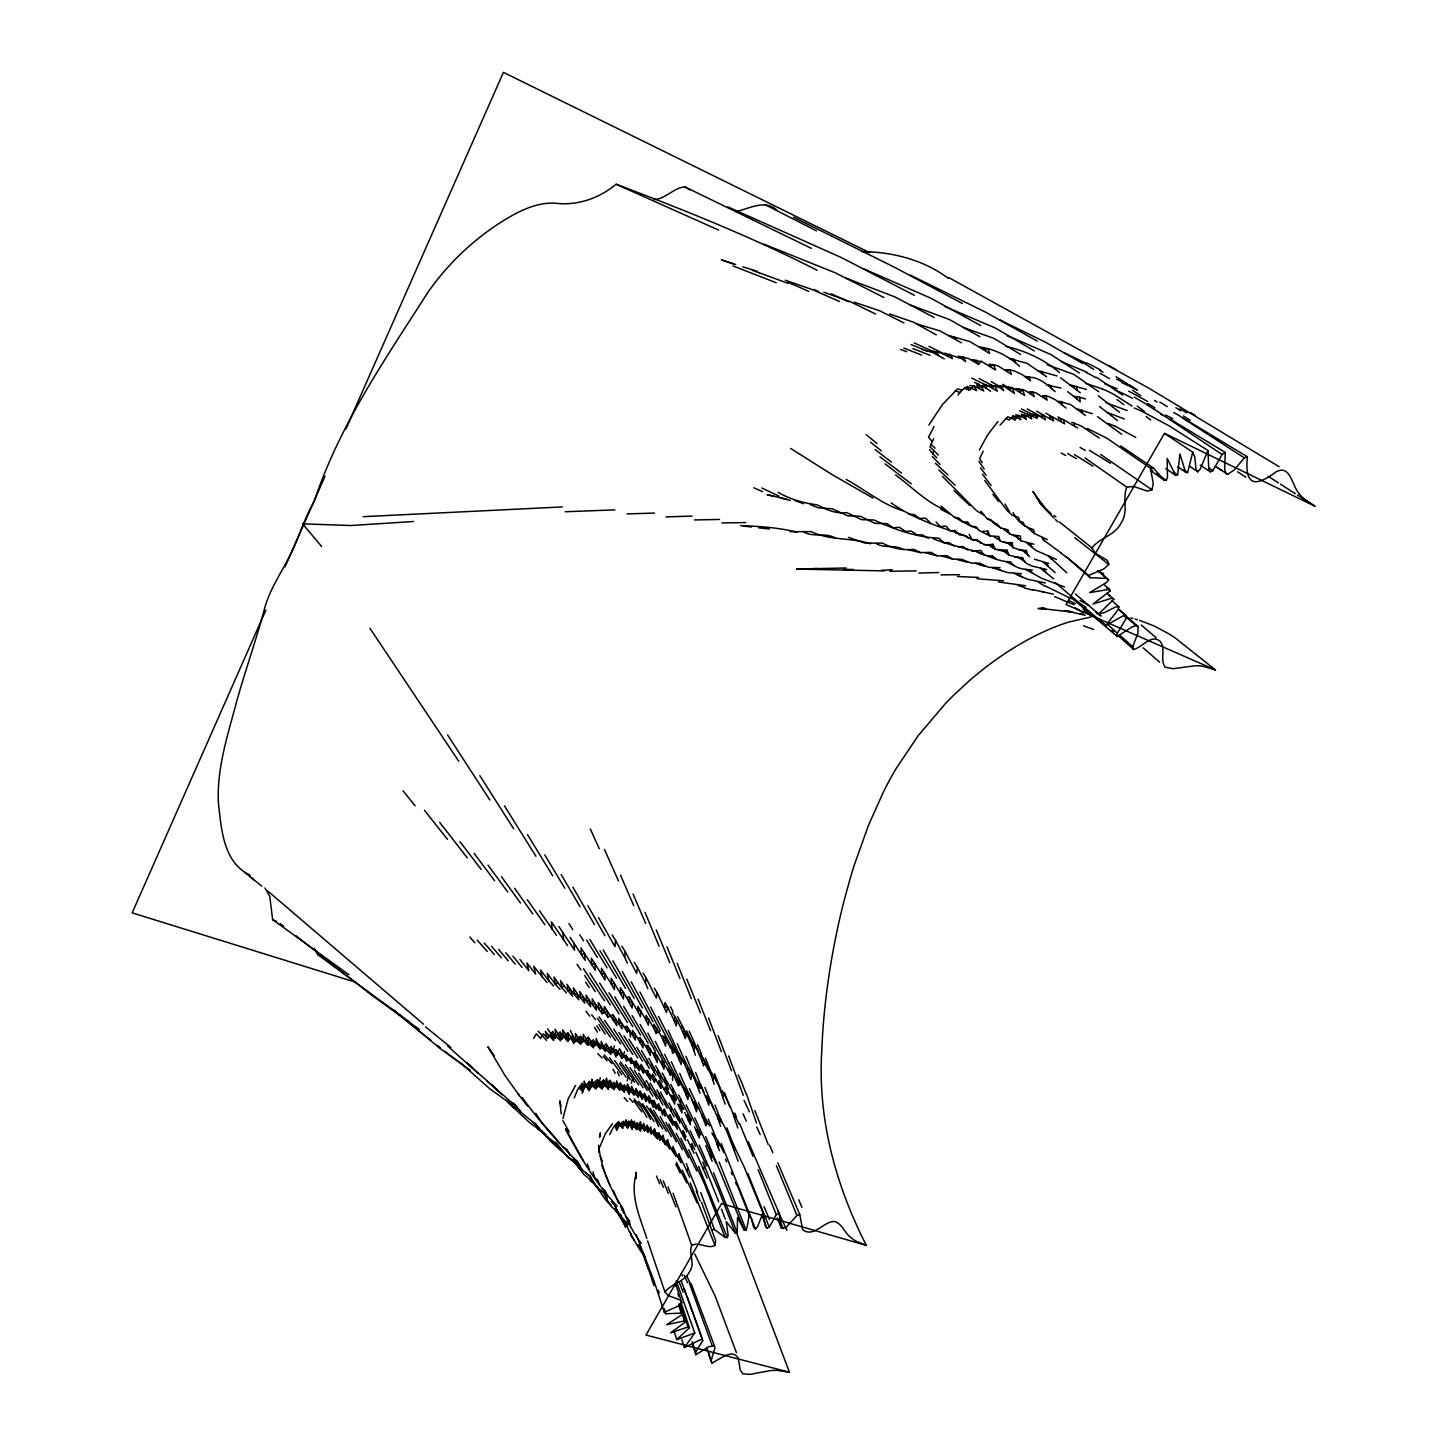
<?xml version="1.0" encoding="UTF-8"?>
<svg xmlns="http://www.w3.org/2000/svg" width="1447" height="1447" viewBox="0 0 1447 1447"><rect width="100%" height="100%" fill="white"/><g stroke="black" fill="none" stroke-linecap="round" stroke-linejoin="round"><path stroke-width="1.5" d="M666.76 1094.221L666.796 1089.121L665.403 1086.914L664.3 1089.627L666.76 1094.221L668.333 1091.743L666.796 1089.121L664.3 1089.627L659.036 1080.366L658.096 1083.676L660.483 1082.808L660.773 1088.361L662.183 1085.775M673.741 1152.97L673.162 1146.368L671.715 1149.623L675.93 1156.46M1139.621 620.347L1154.579 626.153L1168.832 633.84A581.766 308.826 -75 0 1 1174.783 637.639L1215.48 669.943L1203.325 666.343A54.57 44.133 -41.4 0 0 1195.077 665.765L1173.029 668.695L1165.215 667.23C1159.409 659.579 1166.481 648.328 1159.879 641.057C1150.654 634.039 1142.298 647.587 1133.58 649.468L1132.73 646.755L1137.903 633.207L1138.066 626.388L1135.949 625.647L1131.97 626.985L1117.319 636.463L1117.337 633.171L1126.435 618.032L1126.11 615.626L1118.82 609.205M618.683 1121.624L618.285 1126.779L616.585 1123.433L617.381 1128.588L614.83 1125.296L616.711 1130.414L619.515 1124.952L623.386 1121.425L622.644 1128.262L619.515 1124.952L618.683 1121.624L613.383 1127.177L609.712 1134.647M659.344 1110.446L658.765 1103.699L656.703 1106.43L659.344 1110.446L660.556 1108.384L659.434 1105.815L656.703 1106.43L654.044 1100.769L650.788 1101.04L649.613 1102.994L644.44 1093.208L642.179 1099.141L635.848 1088.506L633.949 1094.873L630.367 1090.821L627.691 1084.074L624.959 1090.495L620.437 1083.098L614.668 1087.999L609.965 1080.366L605.153 1083.875L602.947 1087.439L599.112 1083.694L597.557 1079.607L593.161 1083.586L589.797 1089.229L585.782 1085.594L584.208 1081.198L584.461 1087.601L582.074 1093.281M700.818 1192.635L714.366 1229.462L725.092 1237.42L727.371 1237.565L728.167 1235.195L726.195 1221.594L735.492 1233.242L737.265 1232.717L737.536 1217.415L744.319 1230.221L746.218 1230.348L747.593 1224.759L749.112 1215.173L737.373 1185.364M640.352 1037.933L640.243 1042.799L643.083 1047.917L642.721 1041.551L640.352 1037.933L637.53 1038.114L632.538 1030.246L632.393 1035.021L635.378 1040.031L634.998 1034.026L632.393 1035.021L627.039 1026.339L624.236 1027.099L618.81 1018.417L618.828 1023.807L622.12 1028.817L621.45 1022.649L618.828 1023.807L613.04 1014.636L607.849 1017.114L598.353 1002.572L598.588 1008.686L602.241 1013.714L607.179 1010.965L616.874 1025.561L615.807 1019.104L613.383 1020.479L613.04 1014.636M683.852 1109.053L680.542 1103.283L680.651 1099.051L678.715 1094.981M593.161 1083.586L596.2 1089.085L591.642 1085.539L591.841 1079.317L593.161 1083.586L596.797 1087.348L603.598 1079.932L605.153 1083.875L608.916 1087.674L613.673 1082.483L619.678 1090.152L620.437 1083.098M647.605 1070.491L647.478 1075.284L650.662 1080.186L647.605 1070.491L644.747 1070.925L643.427 1073.095L636.065 1061.139L631.326 1063.455L626.117 1055.279L621.884 1058.137L616.151 1049.672L611.828 1052.656L606.203 1044.083L600.035 1048.894L593.252 1040.049L587.663 1045.259L580.41 1036.305L574.839 1041.949L567.658 1032.724L561.816 1039L555.033 1029.287L556.064 1036.595L560.712 1040.845L557.873 1034.442L560.098 1032.163L567.785 1041.334L572.777 1035.546L570.371 1030.499M647.876 1045.512L647.731 1050.305L650.39 1055.46L650.155 1048.93L647.876 1045.512L645.163 1045.602L642.721 1041.551L640.243 1042.799L637.53 1038.114M611.303 1084.165L614.233 1089.754L609.766 1085.919L609.965 1080.366M672.493 1080.348L672.746 1073.602L668.785 1068.284L668.297 1070.671L670.377 1075.32L672.746 1073.602L678.498 1085.63L680.832 1083.568L675.206 1075.139M578.004 1038.277L580.808 1044.39L576.159 1040.176L575.363 1033.447L581.875 1042.708L588.224 1037.228L594.464 1046.217L596.001 1044.517L596.254 1038.367L600.035 1048.894M1029.595 556.733L1024.729 551.307L1013.045 547.671L1009.843 543.62L1000.402 541.214L998.394 539.333L998.52 536.475L989.929 535.915L979.094 530.452L975.459 526.618L971.009 526.202L954.351 517.284L941.093 506.106M600.053 1136.347L600.396 1132.874L599.546 1137.414M636.065 1061.139L635.848 1065.987L639.285 1070.762L637.856 1064.486L635.848 1065.987L631.091 1058.155L626.678 1060.832L619.443 1048.713L616.928 1055.406L611.177 1046.886L606.619 1049.925L610.905 1054.411L608.445 1048.297M623.386 1121.425L627.691 1128.009L631.417 1119.851L633.171 1125.965L636.662 1129.492L636.987 1127.575L637.205 1122.872L632.466 1127.81L628.541 1121.316L623.331 1126.453L621.215 1123.161L622.644 1128.262M628.541 1121.316L628.305 1126.182L625.99 1119.797L624.453 1124.645M679.783 1123.179L678.553 1116.541L674.447 1108.746M1046.742 569.575L1031.856 565.994L1026.845 563.643L1021.166 558.126L1009.029 555.214L1006.823 553.423L1007.003 550.222L995.265 549.372L988.084 544.759L983.942 544.506L976.508 539.659L971.968 539.604L963.666 535.137C938.922 526.78 912.822 518.496 891.153 502.905M655.129 1053.036L654.876 1057.486L657.336 1062.586L657.3 1056.183L655.129 1053.036L652.47 1052.855L650.155 1048.93L647.731 1050.305L645.163 1045.602M988.084 544.759L992.949 544.289L992.732 547.635L990.743 545.248L983.942 544.506M686.547 1132.151L685.444 1125.694L681.682 1118.205M627.419 963.123L624.706 957.371L625.158 951.547L621.866 946.211M663.902 1036.359L663.522 1040.972L665.53 1046.091L666.362 1039.941L663.902 1036.359L661.388 1036.161L653.881 1024.132L653.845 1028.238L656.088 1033.303L659.09 1031.801M656.088 1033.303L656.576 1027.858L653.845 1028.238L646.086 1015.269L646.013 1020.008L648.401 1025.236L648.853 1019.303L646.013 1020.008L637.892 1006.28L637.856 1011.453L640.424 1016.789L640.786 1010.567L637.856 1011.453L629.336 997.092L626.515 997.417L620.419 987.722L620.528 993.474L623.458 998.936L623.53 992.479L620.528 993.474L611.122 978.1L611.321 984.105L614.45 989.621L614.36 983.092L611.321 984.105L601.446 968.26L601.735 974.5L605.063 980.071L604.828 973.469L601.735 974.5L591.389 958.185L591.769 964.679L595.296 970.304L594.916 963.593L591.769 964.679L580.952 947.875L581.405 954.622L585.113 960.338L584.606 953.501L581.405 954.622L570.118 937.33M670.377 1075.32L670.793 1070.816L668.297 1070.671L662.093 1060.579L661.713 1064.268L663.992 1069.206L664.191 1063.418L661.713 1064.268L657.3 1056.183L654.876 1057.486L652.47 1052.855M612.208 934.943L615.572 940.496L614.993 946.718L598.533 917.615M694.054 1153.368L692.317 1149.786L691.883 1143.437L690.599 1146.259L692.751 1145.373L694.705 1149.75M987.541 534.178L987.831 531.158L982.748 531.356M647.858 988.735L645.525 983.237L646.086 977.883L643.047 973.035M678.498 1085.63L679.005 1080.927L676.581 1081.018L677.124 1078.576L679.24 1081.886M1022.432 550.222L1026.375 550.511L1026.068 553.369L1022.432 550.222L1018.76 549.751M1165.83 468.539L1175.669 475.394L1177.641 474.869L1179.92 453.978L1185.581 472.21L1187.607 472.59L1192.708 452.169L1164.672 433.485M562.919 1118.585L568.165 1098.834L575.544 1085.485M634.311 962.382L637.404 967.482L636.644 973.343L625.158 951.547M674.881 1016.481L674.302 1020.895L676.129 1025.887L677.377 1020.569L672.24 1012.43M672.584 1053.109L673.253 1048.116L670.829 1044.897L672.584 1053.109L675.514 1051.553L681.175 1064.449L681.971 1059.53L679.71 1056.527L679.439 1059.747L681.971 1059.53L684.069 1062.749L690.906 1079.589L692.1 1073.62L687.976 1067.976L687.741 1070.454L690.092 1070.708L689.369 1074.904L692.1 1073.62L700.041 1093.208M684.178 1029.739L683.563 1033.809L685.245 1038.62L686.511 1033.538L681.682 1025.977M654.315 988.138L657.155 992.751L656.341 998.123L646.086 977.883M679.168 1159.59L679.186 1153.566L677.449 1156.46L680.994 1162.827L679.819 1155.628M614.432 1045.747L613.492 1051.01L616.096 1057.214M615.698 1086.227L616.675 1080.945L619.678 1090.152M673.054 1095.813L672.367 1099.431L674.736 1104.151L674.429 1097.984L673.054 1095.813L670.196 1095.198L668.333 1091.743M600.27 1077.653L599.112 1083.694L602.477 1089.157L597.701 1085.557L595.151 1081.596L596.797 1087.348M655.545 1133.471L660.031 1140.182L662.997 1135.117L665.222 1144.866L658.692 1132.874L655.545 1133.471L654.37 1135.262L657.426 1139.042L654.605 1128.732L651.259 1133.869L647.116 1125.061L644.476 1130.812L641.672 1127.358L640.442 1121.769L636.987 1127.575L640.75 1131.228L637.205 1122.872M702.898 1058.227L704.906 1061.501L703.64 1065.969L702.229 1061.628L702.898 1058.227L700.764 1055.008M714.113 1084.201L711.526 1076.043L712.069 1073.294L718.87 1085.883L725.164 1104.188M627.238 1080.8L628.269 1075.989L619.551 1063.455M633.171 1125.965L634.184 1121.371L629.499 1124.428L632.249 1129.691M623.404 1056.419L624.471 1051.698M654.044 1100.769L653.14 1104.73L656.323 1109.089L654.966 1103.247L653.14 1104.73L648.907 1095.759L645.995 1101.131L640.08 1090.803L638.163 1097.043L634.618 1092.919L631.706 1086.281L629.517 1092.684L624.362 1085.196L620.311 1088.343L624.634 1092.376L621.794 1086.643M680.542 1105.002L679.746 1108.348L681.899 1112.906L681.844 1107.009L680.542 1105.002L677.757 1104.188L679.746 1108.348L681.844 1107.009L683.237 1109.433M712.177 1161.344L710.929 1158.179L711.815 1154.399L709.735 1150.329M1009.843 543.62L1007.365 542.679L1011.959 542.625L1011.182 545.881L1007.365 542.679L1003.404 542.299M693.927 1050.522L695.03 1046.036L692.806 1042.527L692.353 1045.982L695.392 1055.189M708.162 1098.164L707.438 1101.058L708.741 1105.092L709.844 1100.606L706.371 1095.831M719.466 1150.672L718.255 1147.399L719.268 1143.401L716.826 1139.169M686.837 1171.365L687.795 1167.747L686.384 1163.533M712.846 1080.059L713.95 1076.297M720.642 1126.345L719.466 1122.709L720.534 1119.074L717.513 1114.497M676.255 1280.884L694.795 1332.976L684.377 1347.537L681.826 1339.542M631.272 1083.188L632.61 1078.702L620.51 1061.845M736.396 1232.247L789.447 1372.226L777.907 1370.454A47.317 34.909 -21.9 0 0 770.22 1370.616L750.107 1374.361L742.763 1373.836L740.213 1369.947L738.314 1358.046L735.528 1355.061L731.567 1353.813L725.544 1355.369L712.014 1363.074L711.002 1361.157L715.035 1347.537L691.141 1283.652M933.568 438.73L930.041 446.906L938.38 455.009M722.849 1096.627L723.807 1093.534L722.125 1090.767M599.673 1147.254L605.461 1133.435L612.479 1123.722M574.224 1097.929L577.516 1089.88L582.164 1083.423L584.461 1087.601L589.49 1081.415L591.642 1085.539M1111.658 600.451L1118.911 606.836L1117.826 610.091L1105.852 625.484L1055.026 582.363M719.466 1122.709L718.255 1119.128L719.05 1116.758M640.804 1129.203L640.442 1124.391L638.145 1125.802L640.804 1129.203L643.68 1123.378L645.199 1128.895L647.967 1132.386L650.752 1126.815L651.259 1133.869M936.806 457.777L932.754 453.743L933.713 450.994M658.692 1132.874L657.39 1136.582L659.199 1135.153L660.031 1140.182M718.255 1147.399L717.061 1144.089L718.056 1141.249M1150.293 470.329L1163.894 479.97L1166.336 480.404L1167.494 477.275L1167.132 458.446L1175.669 475.394M707.095 1178.039L703.387 1169.339L704.562 1166.228L702.79 1162.086M979.42 449.89L987.541 435.022L997.996 421.439M710.929 1158.179L709.645 1155.013L710.784 1152.337M665.114 1115.89L666.108 1113.521L664.209 1108.981L662.491 1111.766L665.114 1115.89L664.951 1111.007L662.491 1111.766L660.556 1108.384L662.509 1114.968M676.4 1122.257L675.098 1125.223L677.413 1129.293L676.4 1122.257L673.108 1121.606L669.871 1114.516L667.935 1116.831L673.018 1125.223L671.607 1118.676L670.323 1120.828L670.576 1116.397L667.935 1116.831L666.108 1113.521M265.886 610.128L132.165 912.858L356.378 982.441M284.987 566.88L325.032 476.244M345.96 428.855L503.429 72.35L869.756 252.7M928.865 425.056L942.467 404.527L957.516 388.917L962.11 390.165L966.976 386.512L976.653 390.6L973.921 385.969L969.761 385.499M732.489 1142.714L743.867 1166.3L762.985 1212.875L757.523 1226.839L755.497 1229.028L753.634 1227.345L751.499 1218.736L749.112 1215.173M1134.231 408.018A386.819 188.906 -22.4 0 1 1141.846 411.237L1169.086 425.834L1207.974 450.542L1200.25 469.027L1197.79 471.812L1189.741 466.35M533.599 1038.476L536.349 1033.755L540.545 1038.367L543.403 1033.845L547.581 1038.421L552.645 1031.711L556.064 1036.595L554.671 1038.639L547.581 1028.889M748.244 1141.647L779.047 1213.002L776.316 1214.72L769.261 1227.092L767.073 1228.159L765.391 1226.459L762.985 1212.875M1170.37 419.16L1225.265 452.459L1222.1 454.521L1212.857 470.655L1210.361 471.867L1200.232 465.066M636.246 1234.689L654.098 1281.21L664.3 1312.266L677.702 1306.37L681.826 1302.77L680.144 1299.967L668.424 1295.644L664.933 1291.972C671.48 1283.634 684.413 1281.97 689.459 1271.841C695.663 1263.756 688.32 1253.663 691.702 1245.361C699.154 1241.291 707.655 1249.485 714.999 1245.433L715.632 1240.766L701.578 1202.33M684.377 1347.537L702.175 1338.873L702.681 1340.609L695.627 1352.33L695.88 1354.736L708.578 1346.759L714.131 1345.891M1067.217 557.457L1088.723 575.454L1103.916 568.87L1108.818 564.402L1107.371 560.405L1095.27 553.26L1091.979 547.907C1099.666 537.705 1115.203 535.499 1121.009 523.072C1128.841 512.328 1122.058 498.401 1126.833 487.187L1133.706 486.427L1147.399 491.13L1151.957 489.81L1153.241 483.515L1150.492 468.213L1106.756 438.115L1087.167 428.402M1000.022 425.129L1007.727 416.808L1015.071 419.847L1018.598 415.271L1020.877 419.702L1016.572 417.242L1015.74 414.783L1022.179 416.845L1024.15 414.801L1026.429 419.431L1022.179 416.845L1021.275 414.24L1027.659 416.41L1029.703 414.493L1031.747 418.925L1027.659 416.41L1026.918 414.005L1036.812 418.183L1038.331 415.47L1045.548 419.811L1043.83 415.452L1041.171 414.927L1041.768 417.315L1043.83 415.452L1053.669 420.932L1052.258 416.826L1049.708 416.32L1050.124 418.527L1052.258 416.826L1064.594 423.862L1063.219 419.503L1058.336 418.49M983.2 451.211L979.583 458.771L982.26 462.606M933.984 426.558L928.504 437.301L932.085 441.407M654.351 1081.994L655.835 1079.715L652.597 1074.018L651.566 1077.382L654.351 1081.994L654.08 1076.64L651.566 1077.382L649.305 1073.547L647.478 1075.284L641.093 1064.305L640.298 1068.465L642.685 1067.361L643.427 1073.095M957.986 394.959L962.11 390.165M1103.247 575.309L1108.655 579.903L1106.521 582.472L1089.609 592.619L1109.505 589.291L1110.175 590.973L1092.955 604.05L1112.327 598.027L1113.828 599.257L1098.635 613.98L1075.338 593.957M556.064 1036.595L557.873 1034.442M679.584 1303.548L683.002 1314.075L666.597 1324.71L684.612 1320.858L685.372 1322.033L670.666 1332.814L687.958 1327.026L689.441 1327.803L676.744 1339.651L674.23 1331.674M964.426 388.103L969.381 390.238L973.921 385.969L983.761 390.997L980.903 385.716L976.707 384.992L978.588 387.796L983.671 384.83L987.813 385.625L997.272 391.16L994.668 385.68L987.813 385.625L985.552 387.85L980.903 385.716M1297.434 495.019L1314.835 506.161L1304.308 499.215A58.495 46.847 -50.1 0 1 1298.99 493.355C1291.954 485.939 1290.796 464.614 1276.489 471.577C1254.712 488.055 1244.529 485.288 1247.404 456.8L1244.257 457.831L1234.146 470.04L1227.671 474.327L1225.718 473.187L1224.687 469.371L1225.265 452.459M1091.4 616.892L1069.224 621.957A403.17 220.053 -71.8 0 0 1060.452 624.887A437.573 239.967 -72.4 0 0 1048.46 629.662A475.141 262.052 -73.1 0 0 1005.195 653.393A463.763 255.088 -72.9 0 0 986.655 666.579A423.483 230.742 -72.2 0 0 968.495 681.465L953.79 695.121A345.435 184.058 -71.1 0 0 945.198 703.821L918.212 735.637L896.507 767.923A200.373 101.145 -69.6 0 0 889.923 779.463A206.885 104.727 -69.6 0 0 883.683 791.4L868.634 824.917L854.327 864.89A348.781 188.255 -69.7 0 0 850.149 878.6L843.818 901.734A435.258 244.163 -69.4 0 0 837.27 929.752A474.869 271.005 -69.2 0 0 831.862 957.733A487.223 279.542 -69.1 0 0 823.234 1025.417A442.185 249.137 -69.6 0 0 822.384 1038.168A408.199 226.908 -69.9 0 0 821.806 1050.576C817.428 1118.386 835.643 1185.4 866.373 1245.433L856.027 1241.146A49.071 37.749 -26.1 0 1 850.583 1237.275C844.306 1232.754 842.064 1223.004 833.906 1221.395C823.09 1222.01 813.485 1237.909 802.687 1229.751L799.775 1214.521L796.99 1215.498L785.612 1227.852L781.308 1227.997L779.047 1213.002M944.674 353.158L960.519 358.331L963.467 357.011L965.746 361.678L958.348 356.125L968.513 358.53L978.534 364.282L981.319 361.37L995.518 369.944L993.655 364.771L989.043 364.21L990.833 366.326L993.655 364.771L998.195 365.982L1011.453 374.411L1009.879 369.998L1005.538 369.618L1007.076 370.938L1009.879 369.998L1014.13 370.866L1022.396 374.664L1030.481 380.85L1029.179 376.853L1025.181 376.546L1026.466 377.54C1037.752 375.569 1047.321 384.757 1055.189 391.667M1016.572 417.242L1013.099 415.922L1009.174 420.028L1005.394 418.454M560.025 989.386L555.413 984.304L553.948 977.051L557.71 982.531L555.413 984.304L547.292 973.469L548.883 980.867L553.586 985.968M566.356 992.841L561.852 987.758L560.532 980.632L564.167 986.04L561.852 987.758L557.71 982.531M596.001 1044.517L598.298 1042.835L605.533 1051.625L601.228 1041.243L601.319 1047.212M634.618 1092.919L636.698 1091.49L638.163 1097.043M630.367 1090.821L632.52 1089.374L633.949 1094.873M641.672 1127.358L643.825 1125.947L644.476 1130.812M645.199 1128.895L647.334 1127.52L647.967 1132.386M624.236 1027.099L627.275 1031.964L629.626 1030.463L630.494 1037.119M638.76 1094.981L640.894 1093.625L642.179 1099.141M701.361 1087.222L698.648 1088.759L699.552 1084.49L697.617 1081.94L697.183 1084.472L699.552 1084.49L701.361 1087.222L707.438 1101.058L709.844 1100.606L711.454 1103.211L718.255 1119.128M648.654 1130.414L650.933 1129.166L654.37 1135.262L654.713 1130.921L652.072 1131.934M817.067 270.263C752.133 237.163 684.087 209.887 616.096 184.239C598.769 198.601 577.154 206.017 554.454 203.123C536.511 202.49 519.853 210.629 504.931 219.781C474.562 238.285 448.263 263.227 427.878 292.366C385.246 359.163 338.996 425.744 314.198 501.566C304.304 518.243 299.294 536.692 290.757 554.038C281.876 571.746 270.354 588.332 264.819 607.559C256.372 639.502 245.194 670.63 236.386 702.482C227.685 735.42 216.58 768.755 218.425 803.302C221.355 828.95 223.29 862.81 250.15 875.146M1105.852 625.484L1122.981 615.879L1126.11 615.626M642.812 1097.007L645.163 1095.831L645.995 1101.131M618.484 1053.723L621.143 1052.457L621.884 1058.137M946.989 355.492L949.992 354.171L952.452 358.639L941.545 353.158L930.584 350.608M646.791 1099.015L649.522 1098.183L649.613 1102.994M811.369 248.341L684.666 186.808C673.325 188.128 665.674 198.836 654.261 199.559M735.998 211.696C749.22 208.495 765.933 198.782 777.455 210.792M660.483 1137.921L663.214 1137.143L662.581 1141.213L663.956 1139.494L669.762 1149.153L667.7 1139.621L665.349 1142.316L668.044 1141.611L667.356 1145.59L668.785 1143.89L671.715 1149.623L673.759 1148.466L677.449 1156.46M676.744 1339.651L694.795 1332.976M973.542 360.972L981.319 361.37M1098.635 613.98L1104.368 612.66L1115.673 606.944L1118.911 606.836M711.761 1229.878L714.366 1229.462M990.652 385.029L992.371 387.796L994.668 385.68L999.009 387.597L1001.505 386.023L1003.675 390.726L997.652 385.716L1012.158 387.633L1024.693 395.519L1022.523 389.569L1015.36 389.044M778.197 492.378C790.388 499.504 803.827 503.086 817.41 504.894C826.346 509.796 836.203 514.011 846.64 512.582L861.526 519.618L874.024 519.979C893.957 529.258 916.819 537.524 938.922 538.139L943.751 542.661L978.19 552.067C988.41 556.372 998.936 561.599 1010.332 561.816C1015.215 568.978 1024.566 569.34 1032.38 569.973M1016.138 389.333L1018.905 388.972L1020.334 392.065L1022.523 389.569L1026.285 391.088L1034.279 396.695L1032.652 392.028L1029.251 391.757L1030.228 393.566L1032.652 392.028L1036.106 392.969L1047.176 400.168L1045.855 395.953L1042.672 395.7L1043.396 397.183L1045.855 395.953L1049.075 396.677L1055.695 399.951L1065.987 408.072M971.624 551.054L980.813 550.493L984.267 555.395M848.43 537.362L864.836 543.095L882.67 543.131C891.985 548.522 903.181 550.457 913.835 549.335L920.545 552.627L930.909 552.338L937.113 555.829L946.844 555.648L952.687 559.085L961.64 559.356L971.299 563.064L979.728 563.209L988.428 567.296L1000.058 567.676M1150.492 468.213L1153.368 467.924L1163.894 479.97M916.168 570.914L889.887 571.276M938.651 572.542L918.845 573.066M413.498 521.517L350.662 525.532L302.604 523.832L321.668 546.514M892.166 569.738L881.078 570.407M790.134 531.7L811.206 531.592C829.927 540.816 851.541 537.362 870.569 543.765M959.451 574.694L941.075 574.875M745.748 522.566L721.908 522.928M692.064 516.091L666 516.905M562.34 506.938L363.179 516.688M719.448 519.437L694.542 519.943M614.83 509.869L565.271 511.75M968.549 538.32L966.035 535.915L959.18 534.757L955.11 530.506L949.883 530.742L945.94 526.093L940.261 526.618L936.064 521.987M664.3 1312.266L665.783 1313.767L681.23 1313.116L683.002 1314.075M654.514 513.07L626.985 513.92M958.167 546.767L962.942 546.568L967.862 550.113M884.587 570.896L796.827 569.069L846.097 567.984M807.498 568.852L818.025 568.526M978.552 577.443L957.498 576.485M811.93 568.707L796.827 569.069M1045.729 608.482L1038.132 608.536L1044.77 608.482M1003.639 580.808L976.978 578.728M987.994 555.992L992.172 555.955L996.603 559.247M843.474 569.376L853.187 569.485M992.172 567.73L1007.474 572.542L1021.419 573.699M1041.279 608.554L1072.553 612.117L1064.431 610.58L1082.555 614.577M748.099 525.966C764.667 526.636 781.127 528.264 797.044 532.17M1014.944 557.204L1022.414 557.674L1024.729 562.087M1065.878 556.534L1090.116 577.66L1106.865 578.42L1108.655 579.903M908.68 514.228L914.251 514.535L919.568 518.478L925.465 518.171L930.15 522.53M1025.652 585.764L998.52 581.965M861.761 251.597C892.546 251.905 923.24 259.718 948.255 278.276M976.942 528.336L971.009 526.202L967.464 522.186L962.78 521.824L958.746 518.026L954.351 517.284M740.43 525.623L747.882 526.22M758.698 527.848L769.424 528.951M971.57 359.652L976.49 360.231L978.534 364.282M744.102 526.147L751.445 527.015M1076.658 409.013L1092.358 413.679M980.885 511.189L987.161 518.731L997.453 524.284L1000.637 527.902L1007.582 529.674L1009.662 533.726L1017.567 537.416L1020.786 540.744L1033.845 544.199M998.557 550.276L1004.996 551.18L1002.536 550.475L1006.823 553.423M1076.532 396.659L1073.421 396.225L1080.222 401.814L1079.589 397.256L1076.532 396.659L1077.129 399.083M895.548 474.923C911.737 486.861 926.785 502.688 945.325 510.031M1037.68 370.559L1057.052 375.949M314.198 948.183L317.707 954.622L321.397 955.255M1045.331 582.96L1027.551 579.234L1014.293 573.464M920.545 552.627L908.264 549.751M979.673 347.009C994.686 349.016 1008.577 356.034 1019.61 366.326M1012.412 534.884L1020.424 536.023L1020.786 540.744M937.113 555.829L925.592 552.808M1069.749 384.793L1086.353 389.442M1067.144 611.05L1072.553 612.117M980.777 543.204L978.407 540.961L971.968 539.604L969.201 534.359M1053.398 594.138L1033.212 589.761M948.653 335.433L970.123 341.691L989.603 353.412L988.138 348.781L984.901 349.975L983.11 347.66M1130.686 618.014L1132.947 618.52M786.426 499.179L767.145 494.675L774.109 496.339M957.046 559.501L967.392 562.286M921.775 349.36L933.008 352.652L944.294 358.892M902.693 510.755C882.073 504.28 865.035 489.683 846.169 479.427M987.161 518.731L990.888 519.636L993.89 523.398L1000.637 527.902M952.687 559.085L941.852 556.046M1071.721 422.307L1081.289 426.015L1099.232 438.043M917.072 323.983L940.08 330.965L961.351 342.776M1079.589 397.256L1085.503 398.974M789.447 1372.226L645.959 1335.075L721.565 1203.597L866.373 1245.433M780.964 498.003L790.333 500.445M1047.14 364.734L1073.71 374.339L1098.725 391.739M1005.611 346.285C1025.272 350.825 1044.083 359.29 1059.439 372.548M912.858 348.564L930.186 355.311M1080.077 613.89L1085.16 615.264M1105.996 402.736L1127.195 410.532M1135.19 619.081L1137.414 619.696M1034.37 559.157L1048.84 563.516M903.85 348.076L921.594 355.058M1085.648 383.365L1101.927 388.755M1107.371 412.558L1124.355 418.997M889.616 313.945L913.708 322.265L936.281 334.908M804.062 532.152C814.01 537.579 825.586 532.279 835.299 538.013M1024.277 587.373L1018.218 585.51M854.273 302.17L879.74 310.798L903.923 322.916M963.069 327.402L993.763 338.309L1020.515 354.425M975.423 563.353L984.864 566.446M757.143 271.294L742.872 266.809M735.709 264.512L721.311 259.845L733.394 263.969M1013.135 512.545C1016.644 520.902 1024.747 527.269 1033.592 529.584L1034.496 533.545L1047.339 539.622M876.52 543.783C884.877 548.684 894.843 544.307 902.946 549.48M823.868 292.24L850.293 301.681L875.688 314.053M910.054 304.919L949.539 319.588L979.872 336.699M785.287 280.212L812.852 289.798L839.586 301.519M1038.331 415.47L1032.724 414.186L1033.013 415.904L1035.347 414.457L1036.812 418.183M759.548 272.904L787.765 283.232M845.916 278.113L894.879 296.906L934.183 317.526M733.141 265.977L776.261 282.762M1060.977 388.067L1047.049 385.119L1050.649 385.427L1051.625 388.465M955.056 390.726L959.976 392.499M1060.814 361.316L1086.625 372.06M1007.202 335.867L1011.905 337.603M752.313 270.282L759.313 272.904M983.707 515.114L976.381 510.52L942.576 476.515M900.739 349.487L906.763 351.748M794.819 500.481L803.465 503.719M1013.443 338.182L1050.757 354.497L1079.372 372.964M810.248 504.696L818.658 507.861L832.26 508.783L847.689 515.801L860.567 516.308L874.91 523.344L886.957 523.615L893.269 527.757L899.383 527.305L905.442 531.411L911.248 531.085L917.145 534.992L922.553 534.938L928.449 538.447M1104.712 383.781L1117.229 388.809M763.835 244.127L835.353 272.85L883.918 297.485M926.677 350.843L911.085 344.567M944.764 306.493L995.192 327.926L1034.334 350.934M1025.616 569.358L1041.858 578.402L1064.558 586.994M1056.328 559.392L1035.781 550.366L1026.574 542.788M974.536 382.406L979.456 384.396M1063.219 419.503L1077.509 427.986M1054.718 596.689L1074.018 604.774M949.594 513.866L940.659 509.254M1006.425 561.816L1013.913 565.632M1027.424 414.258L1019.647 410.839M863.75 268.871L930.71 298.136L980.849 325.629M1041.804 591.371L1044.445 592.474M935.341 352.525L914.233 342.939M616.096 184.239L718.562 230.055M264.928 887.988L269.775 896.362L272.633 919.659L276.486 921.323M813.666 289.4L818.568 291.534M986.637 385.318L971.769 378.101M727.841 206.867L841.611 257.675L914.377 295.315M1215.48 669.943L1066.041 604.502L1164.491 433.304L1314.835 506.161M753.797 487.784L762.678 491.673M933.333 538.863L943.751 542.661L948.689 542.571L954.061 545.953M778.956 496.14L761.827 488.001M1097.531 570.914L1103.717 573.681M1114.751 425.997L1135.768 437.482M1033.212 414.801L1021.401 408.922M848.666 301.826L831.229 293.795M1064.232 352.761L1086.281 363.342M999.099 319.57L1045.729 342.342L1082.682 363.486M978.154 563.643L981.464 565.198M910.308 275.093L986.221 312.498L1037.173 341.094M943.878 353.791L928.992 346.358M992.099 385.463L979.149 378.535M793.517 217.177L894.879 267.46L962.364 303.472M1160.964 414.33L1163.37 415.524M765.119 204.624L816.47 230.851M1038.856 415.307L1027.171 408.958M1071.268 598.714L1045.729 586.216M1061.176 453.056L1065.607 455.425M1025.019 526.147L1023.065 522.367L1019.864 521.3L1018.489 517.393L1012.122 515.186L1006.859 510.285L984.756 480.494M872.885 497.985L832.387 474.779L790.659 448.425M1082.989 609.133L1085.16 610.29M996.061 567.839L1001.143 570.552M1067.687 453.653L1076.532 458.789M1173.788 412.413L1247.404 456.8M1000.564 386.91L991.195 381.646M948.653 277.517L1148.864 388.194L1279.13 466.73M1074.307 454.539L1093.028 466.187M1099.829 370.432L1103.066 372.205M1134.285 397.111L1147.127 404.654M1115.854 369.564L1109.379 365.928M1044.336 415.615L1036.739 411.219M1016.626 574.26L1019.267 575.761M1085.34 450.415L1080.059 447.412M555.648 1142.081L567.459 1156.985L578.854 1164.636M993.673 536.602L998.394 539.333M1077.78 602.241L1085.992 607.324M975.983 551.09L981.048 554.056M684.666 186.808L689.966 189.919M1195.186 415.361L1190.501 412.594M1096.519 377.341L1122.637 395.049M574.857 1162.339L583.919 1174.53L593.614 1182.362M1154.543 400.475L1157.075 401.977M1005.575 387.398L1014.492 393.475L1012.158 387.633L1009.934 390.003L1008.378 387.018M1053.145 417.586L1045.855 413.119M1085.015 457.994L1126.833 487.187M1120.647 445.929L1153.368 467.924M1089.428 450.306L1110.482 463.257M1060.597 377.776L1080.222 392.734M535.372 1123.179C541.287 1134.864 554.508 1139.657 561.129 1150.166M522.258 1097.604C538.79 1120.34 557.204 1142.027 577.172 1161.326L582.725 1170.334L589.435 1175.543L596.743 1187.3L606.239 1194.372L607.342 1200.377L611.195 1206.382L621.577 1215.878M1002.753 384.323L1007.275 387.145M1018.543 557.565L1022.848 560.242L1022.414 557.674M513.486 1103.12C520.54 1115.04 534.178 1120.484 541.775 1131.445M1244.257 457.831L1183.103 418.328M563.01 1147.001L567.134 1149.623L570.136 1155.647M1100.624 454.448L1151.957 489.81M1268.187 476.316L1278.461 482.882M1280.541 484.22L1295.3 493.662M1003.458 529.114L1009.662 533.726M1222.1 454.521L1154.38 409.302M1058.064 416.881L1061.519 419.124M447.756 1046.091C470.727 1067.036 494.313 1086.697 517.013 1107.48M1237.583 471.812L1245.921 477.257M1097.495 416.646L1121.787 434.353M541.956 1130.776C552.844 1147.037 570.86 1156.008 582.11 1171.491M901.553 473.042L879.957 456.836M1087.004 611.719L1091.02 614.396M1219.423 468.864L1227.671 474.327M1217.379 467.508L1221.594 470.456M1215.444 466.386L1217.506 467.743M990.634 391.233L985.552 387.85L983.671 384.83M460.562 1062.803L489.701 1088.705L512.383 1105.128M1132.621 390.274L1140.616 395.664M1053.922 515.584L1055.93 516.905M1208.788 467.924L1212.857 470.655M470.311 1070.274L440.81 1049.057L403.84 1018.435M510.773 1102.126L515.494 1105.291L520.649 1111.64M507.788 1102.071L529.512 1122.565L545.971 1134.719M1098.255 395.791L1119.472 412.268M911.321 483.913L885.094 463.89M1074.723 537.669L1108.818 564.402M419.413 1029.468L372.223 995.554L295.875 935.739M976.508 539.659L978.407 540.961M1177.623 466.748L1185.581 472.21M537.651 1128.931L544.144 1133.399M1183.61 469.859L1187.607 472.59M1173.68 472.102L1177.641 474.869M348.926 974.717L272.633 919.659M891.424 462.081L875.146 449.601M1099.521 619.099L1101.456 620.456M568.038 1157.039L575.4 1162.357L579.379 1168.109M599.619 1189.922L604.502 1193.341L607.342 1200.377M1150.727 469.371L1152.68 470.745M1061.465 553.242L1042.781 539.442M566.103 1130.469C580.283 1157.347 596.562 1184.55 617.236 1206.165M1067.579 391.667L1073.981 396.442M1156.587 473.495L1166.336 480.404M466.838 1062.695L477.89 1073.186M450.921 1047.519L425.527 1026.882M1132.024 406.046L1113.684 394.271A218.009 151.32 -47 0 0 1101.891 388.809M409.483 1021.998L317.707 954.622M1099.503 406.498L1117.482 420.516M571.04 1159.825L576.521 1163.786L578.8 1167.639M616.096 1211.428L620.564 1214.666L625.52 1227.219M1096.898 618.52L1106.358 625.701M1040.646 568.273L1053.687 578.89M1027.37 527.395L1034.496 533.545M1042.943 561.852L1055.134 572.596M589.96 1180.191C599.239 1186.395 601.934 1198.442 611.05 1205.025M1059.638 522.096L1091.979 547.907M467.309 1068.374L449.275 1054.718M1085.539 415.542L1070.454 404.509L1058.643 401.199L1059.095 402.375L1061.592 401.488L1062.55 405.124M1150.672 419.974L1146.169 416.573M1071.594 598.009L1117.319 636.463M280.157 923.493L283.666 926.189M423.519 1024.205L267.532 890.809M881.277 450.831L870.588 442.203M444.754 1051.209L447.774 1053.543M992.172 555.955L993.98 557.384M437.193 1045.331L440.232 1047.7M1046.525 376.708L1027.207 363.414L1009.59 358.53L1014.184 359.344L1015.468 362.871M876.954 443.487L866.265 434.715M602.947 1087.439L601.102 1081.813L608.5 1089.392L605.153 1083.875L606.474 1078.124L608.916 1087.674M431.152 1040.574L389.948 1007.673M947.875 474.905L935.377 463.257M244.236 872.089L254.021 879.866M602.169 1188.367L605.244 1190.809L607.107 1195.927M487.06 1081.018L501.982 1094.854M250.078 876.755L261.744 886.107M585.836 1173.173L590.665 1177.062L592.293 1180.861M955.201 485.233L938.777 469.949M513.649 1106.467L516.326 1108.655M1141.195 624.977L1156.135 637.765M1143.04 647.804L1159.626 662.201M1119.634 610.453L1138.066 626.388M508.277 1102.017L512.31 1105.363M1066.801 572.777L1048.478 556.028M1017.838 573.645L1021.98 577.082M1111.875 630.205L1113.702 631.742M1097.803 570.606L1103.229 575.237M596.779 1185.961L590.72 1180.643M1097.839 570.679L1105.02 576.774M969.779 505.437L954.098 490.696M394.145 1010.115L397.382 1012.9M398.992 1014.293L402.23 1017.06M573.319 1158.794L578.221 1163.026L580.211 1166.951M1105.056 576.865L1106.865 578.42M1104.097 584.57L1109.505 589.291M1124.952 615.97L1135.949 625.647M1110.175 590.973L1106.557 587.826M1117.319 634.853L1133.58 649.468M1106.919 593.27L1110.211 596.074M1108.709 594.862L1113.828 599.257M1120.05 635.342L1132.73 646.755M1124.608 616.404L1126.435 618.032M546.568 1040.411L538.175 1031.223M1108.366 625.05L1117.337 633.171M614.125 1203.976L619.063 1214.72L628.324 1224.361M1028.962 569.72L1032.633 573.012M1058.137 522.041L1055.297 519.419M1009.301 561.888L1011.525 563.914M553.007 1141.43L558.325 1146.259M532.822 1122.221L538.501 1127.43M940.007 464.505L932.302 456.474M583.376 1040.936L583.231 1034.334L588.893 1043.576L593.469 1047.863L590.72 1041.822M578.8 1087.782L582.689 1091.418L580.356 1085.612L583.448 1089.537L582.164 1083.423M541.793 1131.88L547.418 1137.197M1054.013 518.116L1043.07 506.794L1032.869 491.365L1041.75 504.207L1038.946 500.734M1051.155 513.794L1046.271 509M571.692 1159.771L576.666 1164.564M930.873 444.157L935.106 448.244M513.884 1108.131L506.233 1100.245M604.177 1054.863L611.9 1063.527M597.846 1053.651L602.006 1057.956M469.262 1064.467L473.531 1068.917M598.66 1145.337C600.903 1167.584 610.435 1189.922 622.861 1208.317C626.877 1220.671 633.189 1232.735 641.274 1243.317M611.303 1201.607L615.011 1205.514L616.024 1208.824M491.908 1084.527L497.877 1090.785M975.459 526.618L979.094 530.452M962.942 546.568L964.588 548.341M634.112 1098.942L640.931 1106.901L646.954 1117.355M519.907 959.506L528.842 970.702L526.853 962.942L535.607 974.066L533.744 966.415L547.075 982.567M487.259 951.457L477.094 940.007M1045.186 507.843L1036.378 497.243M1051.589 559.392L1048.713 556.136M494.295 954.532L484.329 943.1M1042.817 569.286L1044.481 571.077M629.355 1098.309L632.9 1102.234M501.295 957.679L491.546 946.266M615.011 1208.715L625.61 1226.55M624.2 1097.604L627.654 1101.438M625.339 1215.842L629.499 1220.852L630.06 1225.645M508.259 960.862L498.709 949.485M609.531 1057.685L621.776 1074.56M515.168 964.1L505.835 952.777M638.453 1101.33L641.998 1105.399M623.35 1219.767C630.15 1232.301 636.282 1245.939 645.489 1257.479M603.272 1056.4L607.017 1060.723M522.041 967.374L512.907 956.105M469.823 937.005L474.905 942.865M640.117 1247.296L638.037 1244.89L642.052 1251.402L647.894 1267.934M991.141 485.469L982.423 474.146M986.131 475.376L980.505 467.743M998.719 501.675L992.895 494.295M548.883 980.867L540.545 969.942L542.281 977.448M642.558 1103.681L654.134 1121.624M633.804 1100.679L641.781 1111.875M614.649 1060.561L626.063 1077.201M447.539 839.423L424.514 810.392M415.144 805.852L403.026 790.786M563.299 1037.029L562.63 1029.83L568.978 1039.525L567.658 1032.724M467.345 857.944L439.707 822.366M589.435 1175.543L590.665 1177.062M625.339 1064.739L638.724 1085.015M984.213 469.009L978.986 461.394M1039.235 501.874L1042.184 505.6L1040.158 503.013M1017.567 537.416L1016.12 535.589L1018.851 539.243M527.486 1106.087L517.99 1093.787M629.409 1231.759L631.38 1234.237M481.146 869.394L459.893 841.593M494.313 1055.749L487.91 1046.796L505.238 1075.899L519.31 1095.506M646.465 1105.978L654.46 1117.391L658.692 1126.598M494.603 880.735L474.146 853.404M585.981 1011.236L589.833 1016.192M634.22 1240.169L630.494 1235.25M564.167 986.04L572.596 996.296L570.57 989.567L567.025 984.249L568.219 991.249L570.57 989.567L578.746 999.787L576.865 993.112L573.464 987.867L574.477 994.74L576.865 993.112L584.787 1003.277L583.087 996.657L579.795 991.502L580.645 998.231L583.087 996.657L590.702 1006.768L589.218 1000.203L586.071 995.156L586.722 1001.722L589.218 1000.203L596.526 1010.259L595.278 1003.766L592.257 998.846L592.691 1005.213L595.278 1003.766L598.588 1008.686L601.265 1007.347L602.241 1013.714M929.571 449.637L932.754 453.743M599.058 1016.861L615.536 1040.628M629.988 1067.597L642.974 1087.692M507.734 891.967L488.019 865.125M650.173 1108.203L662.581 1128.931M591.714 1014.763L595.459 1019.701M954.17 336.681L956.196 339.34M653.646 1110.283L666.398 1131.319M520.486 903.037L501.494 876.755M604.611 1020.406L620.618 1043.938M603.363 1045.584L606.619 1049.925L606.203 1044.083M532.858 913.961L514.571 888.259M634.473 1070.418L647.261 1090.423M597.358 1018.29L610.417 1037.336M576.159 1040.176L572.777 1035.546L574.839 1041.949M544.85 924.705L527.251 899.618M638.796 1073.149L652.814 1096.175M1197.79 471.812L1195.982 469.316L1194.824 457.306L1192.708 452.169M539.514 910.814L556.444 935.305M617.634 1084.563L620.311 1088.343M634.184 1121.371L636.987 1127.575M552.193 929.336L551.379 921.811L567.64 945.723M613.673 1028.907L627.817 1051.227M577.082 964.317L580.934 969.96M598.986 1024.566L605.208 1034.026M1041.822 537.253L1044.3 540.889M369.944 628.287L458.753 761.285M936.082 351.603L938.651 355.419M618.882 1032.416L632.809 1054.537M583.521 968.748L604.52 1000.818M584.678 975.513L595.296 991.629M660.158 1116.578L671.336 1136.51M569.196 1131.934L562.883 1120.629M662.256 1059.493L664.517 1062.876M618.791 1213.707L621.631 1218.012M558.904 926.568L574.549 950.191L573.934 943.155M675.514 1051.553L673.253 1048.116L670.685 1048.279L666.362 1039.941L663.522 1040.972L661.388 1036.161M1045.91 562.666L1048.333 566.392M589.851 973.144L610.363 1004.942M623.983 1035.871L637.729 1057.92M585.691 982.151L589.182 987.487M607.252 1082.085L609.766 1085.919M489.828 799.992L447.557 734.913M646.266 1080.475L657.245 1099.159M596.851 1025.959L599.944 1030.734M966.976 386.512L969.381 390.238M1043.685 568.924L1046.199 572.795M1030.3 528.517L1032.652 532.189M650.209 1083.007L662.835 1104.929M585.782 1085.594L589.236 1091.002M513.685 828.842L479.825 775.664M628.92 1039.217L634.944 1048.749M568.924 923.512L572.813 929.607M627.401 1022.432L608.988 992.751M602.82 1192.256L605.823 1196.976M535.788 1113.249C541.974 1124.934 552.374 1132.965 559.718 1143.618M1210.361 471.867L1208.788 469.371L1207.974 450.542M1088.723 575.454L1090.116 577.66M599.619 983.038L619.045 1013.841M597.34 957.353L586.614 940.116M579.777 934.852L583.503 940.785M668.803 1124.102L682.387 1149.678M607.107 967.916L589.815 939.447M504.478 805.907L535.933 856.262M678.752 1056.328L658.494 1016.373M652.995 1021.817L631.218 981.862M640.605 1035.093L623.603 1006.298M527.45 834.503L552.7 875.833M616.476 978.244L599.944 950.589M648.147 1043.341L632.032 1015.487M632.755 1026.647L614.812 996.893M577.172 1161.326L578.221 1163.026M544.759 854.906L564.818 888.241M625.484 988.355L603.218 949.919M668.876 1067.398L671.028 1070.87M665.964 1122.492L676.292 1141.755M669.889 1043.902L650.607 1007.022M655.346 1051.481L640.117 1024.422M572.903 887.192L594.41 924.524M561.183 874.567L580.048 906.69M587.898 905.677L604.9 935.757M698.738 1108.438L694.035 1101.71L693.348 1103.247L696.513 1111.784L697.237 1105.942L694.922 1107.407L695.663 1103.735L693.348 1103.247L691.738 1099.467M690.11 1096.193L684.974 1088.976L684.377 1090.586L687.886 1099.593L688.465 1093.462L686.131 1094.927L686.746 1091.11L684.377 1090.586L680.832 1083.568M636.843 1047.447L649.377 1068.411M634.112 998.267L612.913 960.826M676.436 1099.141L662.292 1072.969M656.884 1089.953L667.23 1108.203M720.534 1119.074L727.136 1132.006L738.151 1161.254M660.393 1031.006L639.881 991.937M642.378 1007.962L622.246 971.48M648.762 1058.354L662.4 1082.247M641.473 1050.522L655.961 1075.32M660.411 1092.015L674.121 1116.849M594.608 1027.406L597.394 1032.163M655.69 1065.86L668.695 1089.284M1009.301 511.551L1005.014 504.008M615.572 940.496L624.706 957.371M723.807 1093.534L731.042 1108.348L737.861 1128.027M657.155 992.751L666.524 1012.375L667.592 1006.967L664.933 1002.626L664.48 1007.221L667.592 1006.967L674.302 1020.895L677.377 1020.569L683.563 1033.809L686.511 1033.538L692.353 1045.982L695.03 1046.036L697.092 1049.654L702.229 1061.628M655.835 1079.715L660.773 1088.361M637.404 967.482L645.525 983.237M676.527 1162.538L686.71 1182.886M734.081 1113.014L735.528 1115.565M675.966 1100.697L674.429 1097.984L672.367 1099.431L670.196 1095.198M676.292 1133.417L688.501 1157.763M629.409 1094.656L626.081 1088.723L628.414 1087.276L629.517 1092.684M685.118 1089.645L681.284 1082.7M691.594 1120.828L687.85 1114.751L686.529 1116.18L690.255 1124.608L690.309 1118.495L688.356 1120.267L689.061 1116.505L686.529 1116.18L684.793 1112.508M704.906 1061.501L711.526 1076.043M694.795 1254.006L715.18 1296.096L736.451 1352.71M673.108 1121.606L675.098 1125.223L677.214 1124.174L685.625 1140.58L683.201 1130.595L681.537 1132.82L683.997 1132.386L683.527 1136.6L684.937 1134.448L686.077 1136.872M680.813 1138.246L696.731 1171.057M626.515 997.417L632.104 1007.998L632.339 1001.65L629.355 1002.608L629.336 997.092M668.948 1102.867L678.354 1120.394M690.942 1119.092L680.651 1099.051M700.8 1134.792L697.327 1128.895L696.025 1130.36L699.245 1138.011L699.625 1132.639L697.617 1134.122L698.485 1130.686L696.025 1130.36L694.47 1126.815M680.542 1103.283L670.793 1084.346M570.606 1037.589L573.898 1043.649M709.482 1125.73L703.929 1116.921L703.115 1118.187L705.937 1125.929L706.787 1120.991L704.526 1121.986L705.376 1118.893L703.115 1118.187L701.668 1114.588M655.238 1047.266L647.858 1033.086M719.268 1143.401L723.862 1152.626M613.058 1069.243L615.246 1073.348M692.498 1100.371L687.144 1089.917M565.578 1128.696L583.684 1161.308M675.803 1164.184L680.18 1172.92M682.242 1170.044L697.183 1203.072M702.681 1116.939L689.405 1088.614M700.475 1134.358L686.149 1104.857M628.269 1075.989L630.277 1079.806M678.553 1116.541L685.173 1129.42M684.377 1030.119L677.666 1016.716M662.201 1055.369L655.292 1041.406M670.522 1006.732L672.909 1011.435M688.754 1149.75L704.671 1184.37L725.092 1237.42M632.61 1078.702L634.491 1082.392M1013.099 415.922L1015.071 419.847M698.395 1084.707L700.185 1088.234M1032.073 547.454L1030.119 543.529L1030.68 545.754M692.842 1043.685L686.62 1030.897M685.444 1125.694L695.609 1146.368M659.669 1183.773L656.486 1176.049M609.784 1184.912L601.771 1165.305M678.625 1053.145L668.17 1030.373M711.924 1132.892L713.335 1135.732M668.912 1063.219L664.589 1054.248M711.815 1154.399L715.976 1163.316M692.317 1149.786L687.415 1139.711M689.694 1177.207L680.615 1157.871M663.45 1187.336L660.139 1179.612M713.009 1157.238L694.777 1117.826M690.11 1130.595L706.588 1165.902M739.58 1123.433L753.037 1156.37M550.583 1034.08L553.64 1040.538L545.338 1031.404L547.581 1038.421M686.819 979.203L700.457 1012.773M698.865 1052.729L689.26 1031.223M690.219 1182.904L714.999 1245.433M738.223 1074.922L742.637 1084.617M718.164 1035.636L731.513 1070.78M708.524 1017.946L721.402 1051.698M698.069 999.117L710.604 1030.734M677.178 963.304L691.322 998.629M728.691 1055.93L743.27 1095.307M707.601 1123.831L698.413 1102.596M698.594 1166.3L727.371 1237.565M617.453 1071.92L619.298 1075.899M1041.768 371.246L1042.853 373.597M992.949 544.289L995.265 549.372M666.995 946.863L679.927 978.443M685.028 1061.393L677.286 1043.667M675.369 1070.744L671.354 1061.736M649.052 1116.27L650.517 1119.472M668.261 1193.413L663.251 1180.824M616.603 1209.62L618.936 1214.684M656.251 929.842L669.762 962.689M644.964 912.243L659.108 946.284M604.43 849.353L618.484 880.934M590.34 828.986L599.275 848.702M620.474 1205.803L623.711 1213.147M633.062 894.029L645.651 923.403M620.546 875.218L633.696 905.605M699.208 1145.083L717.821 1187.842L735.492 1233.242M695.826 1152.228L703.387 1169.339M725.399 1159.156L726.593 1161.832M703.911 1092.178L700.637 1084.635M987.831 531.158L989.929 535.915M597.521 1186.829L599.203 1190.628M731.187 1172.251L732.291 1174.819M600.288 1156.406L602.458 1161.398M713.877 1109.668L704.906 1087.421M716.554 1139.133L708.27 1119.037M799.775 1214.521L777.835 1162.863M754.864 1110.554L768.212 1144.487M796.99 1215.498L776.37 1165.703M735.528 1182.398L736.595 1184.912M701.162 1053.307L697.617 1044.734M705.684 1136.582L744.319 1230.221M704.562 1166.228L718.689 1201.679M683.943 1288.716L686.041 1293.799M705.756 1145.572L709.645 1155.013M689.351 1283.001L712.123 1345.493M681.501 1281.608L701.813 1337.95M713.624 1172.757L737.265 1232.717M679.764 1073.385L681.609 1077.852A57.753 9.351 67.9 0 0 687.144 1089.79M779.065 1218.627L783.189 1228.666M776.316 1214.72L758.119 1169.628M777.184 1217.958L781.308 1227.997M722.035 1092.648L719.069 1085.359A168.051 35.325 73.7 0 1 714.583 1073.746M675.912 1206.943L668.008 1186.938M1073.222 385.481L1073.963 387.271M967.464 522.186L968.35 524.375M589.797 1089.229L587.464 1083.532L590.557 1087.402L589.49 1081.415M643.716 1253.844L644.856 1256.629M1007.003 550.222L1009.029 555.214M697.617 1192.256L687.795 1167.747M769.261 1227.092L747.792 1173.445M762.026 1215.607L767.073 1228.159M719.141 1162.013L746.218 1230.348M721.746 1122.619L714.963 1105.02M998.52 536.475L1000.402 541.214M735.329 1149.768L726.864 1127.774M685.914 1056.238L689.459 1065.046A90.293 19.896 70.2 0 0 696.622 1081.09M679.077 1281.68L683.093 1292.135M565.271 1034.931L567.785 1041.334M755.497 1229.028L721.239 1143.582M713.353 1134.358L717.061 1144.089M687.072 1296.349L700.041 1332.651M729.903 1106.901L724.459 1092.666M625.791 1222.1L627.546 1226.694M627.311 1218.392L628.993 1222.842M746.58 1094.276L756.528 1123.143M721.492 1209.077L725.236 1219.061M634.708 1124.283L636.662 1129.492M674.827 1283.471L675.785 1286.094M734.967 1113.503L736.216 1116.867M650.788 1101.04L653.176 1107.498M587.319 1163.913L589.381 1169.502M677.92 1293.835L678.86 1296.422M599.8 1185.455L597.882 1180.137L594.645 1177.605L593.035 1171.925M680.705 1301.595L689.441 1327.803M585.529 1039.091L587.663 1045.259M647.677 1240.965L664.933 1291.972M955.11 530.506L955.961 532.966M691.702 1245.361L673.09 1193.214M653.99 1285.714L643.481 1254.024M560.984 1106.087L559.808 1100.86L561.201 1113.937M706.552 1347.862L707.438 1350.503M675.803 1284.502L681.826 1302.77M680.199 1303.385L687.958 1327.026M679.33 1303.657L685.372 1322.033M708.469 1352.402L711.002 1361.157M707.583 1349.762L710.097 1358.48M711.128 1360.397L712.014 1363.074M700.42 1333.573L702.681 1340.609M679.475 1305.067L680.343 1307.69M692.154 1341.676L695.627 1352.33M692.426 1344.082L695.88 1354.736M681.193 1310.313L684.612 1320.858M681.23 1313.116L678.679 1305.23M646.827 1238.415C640.099 1217.723 629.771 1195.674 636.192 1173.607L635.884 1175.29L636.246 1172.16L635.938 1178.545L635.884 1175.38M658.385 1290.308L659.199 1292.876M664.119 1308.486L665.783 1313.767M633.062 1061.772L634.998 1068.248M626.189 1122.926L627.691 1128.009M552.645 1031.711L554.671 1038.639M613.564 1190.754L618.574 1203.09M1026.375 550.511L1027.677 555.178M621.704 1207.214L622.499 1210.271M560.098 1032.163L561.816 1039M621.993 1217.669L622.807 1221.214M580.41 1036.305L581.875 1042.708M1011.959 542.625L1013.045 547.671M1060.723 418.816L1061.266 421.511M593.252 1040.049L594.464 1046.217M631.471 1122.8L632.466 1127.81M613.673 1082.483L614.668 1087.999M1081.976 409.827L1082.537 413.046M1074.018 422.886L1074.488 425.816M1007.582 529.674L1007.962 532.026M1079.335 409.338L1079.516 410.641M616.151 1049.672L616.928 1055.406M1076.622 386.259L1077.129 389.966M649.034 1084.744L649.613 1089.736M611.177 1046.886L611.828 1052.656M624.362 1085.196L624.959 1090.495M607.849 1017.114L607.179 1010.965L604.376 1006.334L604.394 1012.158M588.224 1037.228L588.893 1043.576M644.91 1081.976L645.416 1086.932M626.117 1055.279L626.678 1060.832M562.847 932.592L563.57 939.845M659.398 1094.149L659.778 1098.888M651.385 1063.039L651.801 1068.212M646.936 1059.891L647.243 1064.775M658.15 1070.454L658.439 1075.465M631.091 1058.155L631.326 1063.455M676.581 1112.779L676.78 1117.373M664.607 1077.581L664.824 1082.591M627.039 1026.339L627.275 1031.964M665.421 1100.624L665.602 1105.11M598.787 1147.073L599.022 1152.879M655.527 1091.508L655.672 1096.03M653.863 1067.434L653.99 1071.974M603.598 1079.932L603.779 1085.684M671.155 1106.865L671.263 1111.26M597.557 1079.607L597.701 1085.557M660.483 1074.759L660.519 1079.064M672.891 1088.614L672.927 1093.1M666.814 1081.831L666.832 1086.118M684.142 1275.06A601.138 337.024 28.2 0 1 687.542 1282.784M641.962 1105.418A21.759 5.589 51.9 0 1 648.98 1116.234M769.424 1219.351A368.207 32.105 73.8 0 1 764.034 1206.689M798.762 1199.798A638.181 33.39 64 0 1 801.873 1207.377M769.569 1145.12A618.538 65.133 61.3 0 1 772.807 1152.716M743.035 1113.828A602.169 99.698 58.4 0 1 746.326 1121.118M756.709 1126.942A606.6 173.278 51.4 0 1 760.2 1134.665M735.094 1116.18A235.861 140.015 -75.1 0 1 739.091 1124.066M742.438 1084.762A332.231 256.897 -62.6 0 1 746.381 1094.42M708.126 1069.912A151.519 38.291 71.9 0 1 700.981 1053.886M681.266 1082.483A52.562 8.266 66.6 0 1 675.405 1070.617M668.803 1067.036A46.304 6.313 64.1 0 1 662.238 1055.17M700.619 1084.78A97.058 20.511 71.6 0 1 695.681 1072.516M688.953 1069.062A83.691 18.992 69 0 1 685.1 1061.121M1095.596 611.755A610.308 303.526 -20.8 0 1 1101.33 616.024M1068.718 600.433A368.659 179.826 -21.5 0 1 1075.32 603.815M1075.211 607.885A605.262 262.395 -8.7 0 1 1083.586 613.022M1045.62 586.487A276.449 169.263 -70.7 0 1 1038.639 582.309M1033.194 590.213A396.695 267.351 86.3 0 1 1024.223 587.862M1108.022 423.428A294.953 158.935 -77.6 0 1 1114.715 426.105M1010.241 388.99A81.05 32.974 39.4 0 1 1007.275 387.271M1146.784 404.69A482.683 157.434 9 0 1 1154.019 409.32M1179.721 408.85A570.462 131.08 10.9 0 1 1186.956 412.847M1115.33 390.147A335.831 180.875 -14.3 0 1 1132.44 398.269M1129.239 384.667A434.371 136.76 15.4 0 1 1137.613 390.184M1115.999 376.726A406.318 168.015 8.7 0 1 1127.792 384.088M1100.082 373.308A390.057 177.583 5.9 0 1 1109.451 378.626M1087.131 362.998A398.847 181.273 5.8 0 1 1100.679 370.106M686.837 1276.001A599.709 362.871 20.3 0 1 690.273 1283.634M681.248 1273.45A501.783 301.88 21.6 0 1 682.459 1275.965M696.206 1190.935A470.094 103.37 55.3 0 1 700.185 1200.992M634.907 1048.731A29.501 1.103 58.1 0 1 642.396 1061.121M786.987 1230.348A406.824 52.725 76.2 0 1 777.871 1210.596M744.029 1100.353A601.608 463.981 5.1 0 1 749.365 1111.857M711.96 1074.18A160.237 36.88 72.8 0 1 705.394 1057.974M675.17 1074.85A48.8 7.253 65.3 0 1 668.948 1063.057M684.901 1064.467A78.391 17.979 67.8 0 1 678.697 1052.801M662.147 1059.077A44.821 5.408 63 0 1 655.238 1047.031M1096.374 612.895A474.652 249.969 -31.2 0 1 1100.281 615.626M1084.002 611.195A415.09 214.554 -27.5 0 1 1092.449 615.97M1080.131 600.595A407.602 199.831 -23.1 0 1 1088.777 605.371M1093.679 629.445A707.836 117.189 34.1 0 1 1083.586 625.809M1061.103 553.315A487.368 189.593 -3.4 0 1 1066.891 557.529M1183.465 415.976A668.044 96.008 22 0 1 1190.212 420.39M1165.703 415.054A574.314 184.294 0.3 0 1 1172.685 418.726M1116.957 399.553A459.658 33.968 32.3 0 1 1123.885 404.672M1137.233 406.082A454.467 144.031 14.9 0 1 1144.396 411.454M1147.76 403.406A608.753 83.51 22.9 0 1 1154.833 407.765M1175.85 407.674A550.258 125.889 15.7 0 1 1180.571 410.731M1159.879 402.085A521.119 131.55 14 0 1 1167.277 406.643M1128.66 391.196A449.33 150.56 7.8 0 1 1147.489 401.434M1086.245 372.53A251.29 183.263 -27.9 0 1 1096.139 377.757M1127.846 385.336A425.979 146.545 6.9 0 1 1136.528 389.822M1121.552 382.442A423.121 134.553 8.7 0 1 1127.575 385.427M1116.632 379.186A417.966 140.703 7.4 0 1 1122.836 382.171M1083.857 363.07A405.793 191.8 11.3 0 1 1093.805 369.491M787.801 282.4A244.525 136.452 31.4 0 1 808.656 291.372M1044.39 608.626L1041.171 608.518L1044.264 608.644"/></g></svg>
